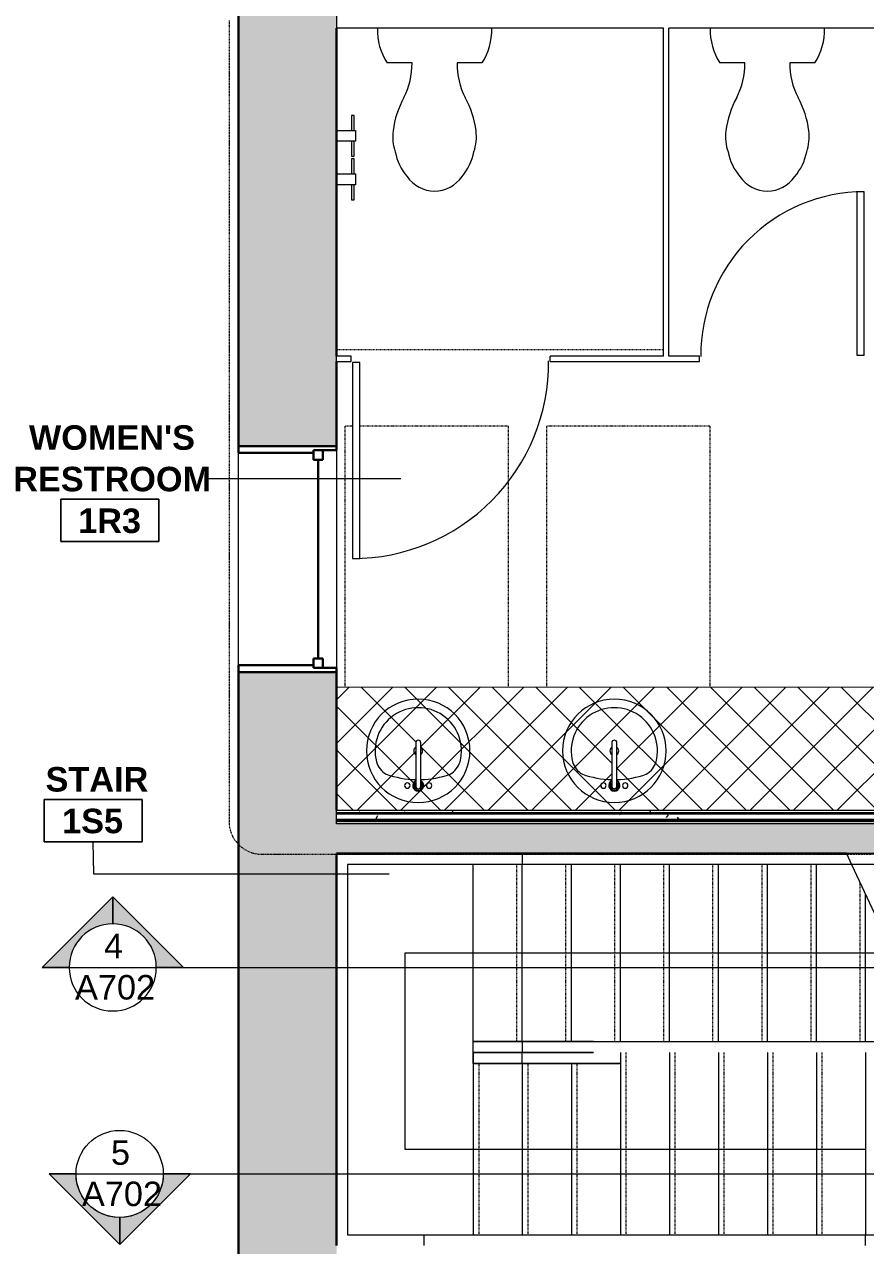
# Model space of a CAD drawing. Header units: inches. Extents: x -1287 to 1590, y -3558 to 989.
# Drawn here: x -1074.3 to -919.9, y -1109.3 to -885 of the extents above; entities that cross this region are included whole.
import ezdxf

# ---------------------------------------------------------------- set-up
doc = ezdxf.new("R2010")
doc.units = ezdxf.units.IN
doc.header["$MEASUREMENT"] = 0
for name, pattern in [('Dash 1_16_', [0.125, 0.0625, -0.0625]), ('Dash 1_8_', [0.25, 0.125, -0.125]), ('Dash Dot 3_16_', [0.3125, 0.1875, -0.0625, 0, -0.0625]), ('Overhead 1_16_', [0.101562, 0.0625, -0.039062])]:
    doc.linetypes.add(name, pattern=pattern)
for name, color, linetype, lineweight in [('A-ANNO-SYMB', 150, 'Continuous', 9), ('A-AREA-IDEN', 2, 'Continuous', 9), ('A-DETL', 90, 'Continuous', 9), ('A-DOOR', 31, 'Continuous', 18), ('A-FLOR-HRAL', 11, 'Continuous', 18), ('A-GLAZ', 151, 'Continuous', 18), ('A-WALL', 113, 'Continuous', 18), ('A-WALL-PATT', 111, 'Continuous', 18), ('G-ANNO-SYMB', 111, 'Continuous', 9), ('I-WALL', 2, 'Continuous', 18), ('P-SANR-FIXT', 6, 'Continuous', 9), ('Q-CASE', 31, 'Continuous', 9), ('S-STRS', 31, 'Continuous', 18), ('S-STRS-ANNO', 31, 'Continuous', 9), ('S-STRS-MBND', 31, 'Continuous', 18)]:
    doc.layers.add(name, color=color, linetype=linetype, lineweight=lineweight)
doc.styles.add('Swis721 Lt BT', font='swissl.ttf', dxfattribs={"height": 4.5})
doc.styles.add('Swis721 Lt BT_B', font='', dxfattribs={"height": 4.5})
doc.styles.get('Swis721 Lt BT_B').set_extended_font_data('Swis721 Lt BT', bold=True)
pattern_1 = [(0, (0, 0), (15.36, 3.84), [0.634, -10.886, 0.634, -10.886, -61.44]), (0, (0, 0), (15.36, 3.84), [-23.04, 0.634, -22.406, 0.634, -10.886, -26.88]), (0, (0, 0), (15.36, 3.84), [-57.6, 0.634, -7.046, 0.634, -18.566]), (120, (5.76, 1.92), (-11.005538, 11.38215), [0.634, -10.886, 0.634, -10.886, -61.44]), (120, (5.76, 1.92), (-11.005538, 11.38215), [-23.04, 0.634, -22.406, 0.634, -10.886, -26.88]), (120, (5.76, 1.92), (-11.005538, 11.38215), [-57.6, 0.634, -7.046, 0.634, -18.566]), (240, (7.68, 9.6), (-4.354462, -15.22215), [0.634, -10.886, 0.634, -10.886, -61.44]), (240, (7.68, 9.6), (-4.354462, -15.22215), [-23.04, 0.634, -22.406, 0.634, -10.886, -26.88]), (240, (7.68, 9.6), (-4.354462, -15.22215), [-57.6, 0.634, -7.046, 0.634, -18.566])]

# ---------------------------------------------------------------- blocks, each defined once
blk = doc.blocks.new('Double Hung - medium 5ft 3_51_2_-8222797-1st Floor Construction')
at = {"layer": 'A-GLAZ', "color": 8, "lineweight": 30}
for p, q in [((-19.5, 9), (-20.75, 9)), ((-19.5, 9), (-19.5, -4.75)), ((19.5, 9), (20.75, 9)), ((19.5, -4.75), (19.5, 9)), ((-20, -4.75), (-18.25, -4.75)), ((-20, -6.5), (-20, -4.75)), ((-20, -4.75), (-19.5, -4.75)), ((-20, -4.75), (-20, -9)), ((-20, -6.5), (-18.25, -6.5)), ((-18.25, -6.5), (-18.25, -4.75)), ((-18.25, -5.625), (18.25, -5.625)), ((18.25, -6.5), (18.25, -4.75)), ((20, -4.75), (18.25, -4.75)), ((20, -6.5), (18.25, -6.5)), ((19.5, -4.75), (20, -4.75)), ((20, -6.5), (20, -4.75)), ((20, -4.75), (20, -9)), ((-20.75, -9), (-20, -9)), ((20.75, -9), (20, -9))]:
    blk.add_line(p, q, dxfattribs=at)
blk = doc.blocks.new('Top Rail Type - Top Rail_Internal_-6953884-1st Floor Construction')
at = {"layer": 'A-FLOR-HRAL', "lineweight": 9}
for p, q in [((-982.95, -1037.3), (-982.95, -1039.3)), ((-847.95, -1037.3), (-847.95, -1039.3)), ((-991.95, -1039.3), (-1015.06, -1039.3)), ((-1015.06, -1039.3), (-1015.06, -1107.3)), ((-982.95, -1039.3), (-991.95, -1039.3)), ((-922.5, -1039.3), (-982.95, -1039.3)), ((-847.95, -1039.3), (-860.04, -1039.3)), ((-1015.06, -1107.3), (-1000.95, -1107.3)), ((-1000.95, -1109.3), (-1000.95, -1107.3)), ((-1000.95, -1107.3), (-991.95, -1107.3)), ((-991.95, -1107.3), (-919.95, -1107.3)), ((-919.95, -1109.3), (-919.95, -1107.3)), ((-919.95, -1107.3), (-910.95, -1107.3)), ((-910.95, -1107.3), (-910.95, -1109.3))]:
    blk.add_line(p, q, dxfattribs=at)
blk = doc.blocks.new('Top Rail Type - Top Rail_Internal_-V11-1st Floor Construction')
at = {"layer": 'A-FLOR-HRAL', "lineweight": 9}
for p, q in [((-847.95, -1039.3), (-847.95, -1037.3)), ((-1015.06, -1039.3), (-1015.06, -1107.3)), ((-982.95, -1039.3), (-1015.06, -1039.3)), ((-922.5, -1039.3), (-982.95, -1039.3)), ((-847.95, -1039.3), (-860.04, -1039.3)), ((-1015.06, -1107.3), (-1000.95, -1107.3)), ((-1000.95, -1107.3), (-919.95, -1107.3)), ((-919.95, -1107.3), (-910.95, -1107.3)), ((-910.95, -1107.3), (-910.95, -1109.3))]:
    blk.add_line(p, q, dxfattribs=at)
blk = doc.blocks.new('Top Rail Type - Top Rail_Internal_-6953902-1st Floor Construction')
at = {"layer": 'A-FLOR-HRAL', "lineweight": 9}
for p, q in [((-991.95, -1073.84), (-991.95, -1071.84)), ((-991.95, -1071.84), (-982.95, -1071.84)), ((-982.95, -1071.84), (-969.91, -1071.84)), ((-982.95, -1071.84), (-982.95, -1073.84)), ((-910.95, -1071.84), (-907.33, -1071.84)), ((-860.04, -1071.84), (-847.95, -1071.84)), ((-847.95, -1071.84), (-847.95, -1073.84)), ((-982.95, -1073.84), (-991.95, -1073.84)), ((-991.95, -1075.84), (-991.95, -1073.84)), ((-991.95, -1073.84), (-982.95, -1073.84)), ((-969.91, -1073.84), (-982.95, -1073.84)), ((-982.95, -1075.84), (-982.95, -1073.84)), ((-982.95, -1073.84), (-969.91, -1073.84)), ((-847.95, -1073.84), (-910.95, -1073.84)), ((-982.95, -1075.84), (-991.95, -1075.84)), ((-964.95, -1075.84), (-982.95, -1075.84))]:
    blk.add_line(p, q, dxfattribs=at)
blk = doc.blocks.new('Top Rail Type - Top Rail_Internal_-V12-1st Floor Construction')
at = {"layer": 'A-FLOR-HRAL', "lineweight": 9}
for p, q in [((-991.95, -1073.84), (-991.95, -1071.84)), ((-982.95, -1071.84), (-991.95, -1071.84)), ((-969.91, -1071.84), (-982.95, -1071.84)), ((-907.33, -1071.84), (-910.95, -1071.84)), ((-847.95, -1071.84), (-860.04, -1071.84)), ((-847.95, -1073.84), (-847.95, -1071.84)), ((-991.95, -1073.84), (-991.95, -1075.84)), ((-991.95, -1073.84), (-982.95, -1073.84)), ((-982.95, -1073.84), (-991.95, -1073.84)), ((-982.95, -1073.84), (-969.91, -1073.84)), ((-969.91, -1073.84), (-982.95, -1073.84)), ((-847.95, -1073.84), (-910.95, -1073.84)), ((-991.95, -1075.84), (-982.95, -1075.84)), ((-982.95, -1075.84), (-964.95, -1075.84))]:
    blk.add_line(p, q, dxfattribs=at)
blk = doc.blocks.new('Top Rail Type - Top Rail_Internal_-V13-1st Floor Construction')
at = {"layer": 'A-FLOR-HRAL', "lineweight": 9}
for p, q in [((-923.44, -1037.3), (-922.5, -1039.3)), ((-860.38, -1037.3), (-923.44, -1037.3)), ((-860.04, -1039.3), (-860.04, -1037.3)), ((-860.04, -1039.3), (-922.5, -1039.3))]:
    blk.add_line(p, q, dxfattribs=at)
blk = doc.blocks.new('ADA TOILET - Floor Mount 2-V15-1st Floor Construction')
at = {"layer": 'P-SANR-FIXT', "linetype": 'Dash 1_8_'}
blk.add_line((18, 60.94), (-42, 60.94), dxfattribs=at)
at = {"layer": 'P-SANR-FIXT'}
for p, q in [((-8.7, 8.31), (-4.13, 8.31)), ((4.13, 8.31), (8.7, 8.31))]:
    blk.add_line(p, q, dxfattribs=at)
for centre, radius, start, end in [((0.18, 25.42), 6.45, 91.5969, 144.1622), ((-0.18, 25.42), 6.45, 35.8378, 88.4031), ((2.68, 22.72), 10.08, 140.0681, 169.0843), ((-2.68, 22.72), 10.08, 10.9157, 39.9319), ((0.88, 21.86), 8.56, 161.1064, 187.2133), ((-0.88, 21.86), 8.56, 352.7867, 18.8936), ((9.41, 22.94), 17.16, 187.2133, 208.7603), ((-9.41, 22.94), 17.16, 331.2397, 352.7867), ((-17.85, 8.46), 13.72, 359.3911, 27.0003), ((17.85, 8.46), 13.72, 152.9997, 180.6089), ((0.69, 2.25), 11.19, 147.1473, 181.5667), ((-0.69, 2.25), 11.19, 358.4333, 32.8527)]:
    blk.add_arc(centre, radius, start, end, dxfattribs=at)
blk = doc.blocks.new('P-Toilet-Floor-3D - Floor Mount 2-V16-1st Floor Construction')
at = {"layer": 'P-SANR-FIXT'}
for p, q in [((-8.7, 8.31), (-4.13, 8.31)), ((4.13, 8.31), (8.7, 8.31))]:
    blk.add_line(p, q, dxfattribs=at)
for centre, radius, start, end in [((0.18, 25.42), 6.45, 91.5969, 144.1622), ((-0.18, 25.42), 6.45, 35.8378, 88.4031), ((2.68, 22.72), 10.08, 140.0681, 169.0843), ((-2.68, 22.72), 10.08, 10.9157, 39.9319), ((0.88, 21.86), 8.56, 161.1064, 187.2133), ((-0.88, 21.86), 8.56, 352.7867, 18.8936), ((9.41, 22.94), 17.16, 187.2133, 208.7603), ((-9.41, 22.94), 17.16, 331.2397, 352.7867), ((-17.85, 8.46), 13.72, 359.3911, 27.0003), ((17.85, 8.46), 13.72, 152.9997, 180.6089), ((0.69, 2.25), 11.19, 147.1473, 181.5667), ((-0.69, 2.25), 11.19, 358.4333, 32.8527)]:
    blk.add_arc(centre, radius, start, end, dxfattribs=at)
blk = doc.blocks.new('Single Glass_All Glass_Frameless - 3_-0_x8_-0_-8319656-1st Floor Construction')
at = {"layer": 'A-DOOR'}
for p, q in [((20.62, 36.78), (20.62, 0.78)), ((21.99, 36.78), (20.62, 36.78)), ((21.99, 0.78), (21.99, 36.78)), ((20.62, 0.78), (21.99, 0.78))]:
    blk.add_line(p, q, dxfattribs=at)
at = {"layer": 'A-DOOR', "lineweight": 9}
blk.add_arc((21.99, 0.78), 36, 90, 180.5, dxfattribs=at)
blk = doc.blocks.new('Single Glass_All Glass_Frameless - 2_-6_x8_-0_-8319781-1st Floor Construction')
at = {"layer": 'A-DOOR'}
for p, q in [((17.62, 30.78), (17.62, 0.78)), ((18.99, 30.78), (17.62, 30.78)), ((18.99, 0.78), (18.99, 30.78)), ((17.62, 0.78), (18.99, 0.78))]:
    blk.add_line(p, q, dxfattribs=at)
at = {"layer": 'A-DOOR', "lineweight": 9}
blk.add_arc((18.99, 0.78), 30, 90, 180.5, dxfattribs=at)
blk = doc.blocks.new('P1 - 19_ x 19_-7619676-1st Floor Construction')
at = {"layer": 'P-SANR-FIXT'}
for centre, radius, start, end in [((3.81, -3.35), 9.5, 90, 270), ((3.81, -3.35), 7.93, 345.3071, 194.6929), ((3.81, -3.35), 9.5, 270, 90), ((3.81, -3.35), 0.812, 126.5999, 180), ((3.81, -3.35), 0.813, 180, 233.4001), ((3.81, -3.35), 0.813, 0, 53.4001), ((3.81, -3.35), 0.812, 306.5999, 0), ((0.05, -4.11), 4.12, 197.8096, 239.2073), ((7.56, -4.11), 4.12, 300.7927, 342.1904), ((3.81, 9.17), 17.81, 250.7914, 268.4946), ((3.81, 9.17), 17.81, 271.5054, 289.2086), ((1.81, -9.73), 0.5, 0, 180), ((1.81, -9.73), 0.5, 180, 0), ((5.81, -9.73), 0.5, 0, 180), ((5.81, -9.73), 0.5, 180, 0)]:
    blk.add_arc(centre, radius, start, end, dxfattribs=at)
blk = doc.blocks.new('P-Toilet_Paper_Holder - 7 1_2_x3 1_2_x7 1_4_-2803415-1st Floor Construction')
at = {"layer": 'P-SANR-FIXT'}
for p, q in [((-872.76, -1235.19), (-873.26, -1235.19)), ((-873.26, -1235.19), (-873.26, -1237.94)), ((-872.76, -1237.94), (-872.76, -1235.19)), ((-873.51, -1239.94), (-873.51, -1237.94)), ((-873.51, -1237.94), (-870.01, -1237.94)), ((-870.01, -1239.94), (-873.51, -1239.94)), ((-873.26, -1239.94), (-873.26, -1242.69)), ((-872.76, -1242.69), (-872.76, -1239.94)), ((-873.26, -1242.69), (-872.76, -1242.69))]:
    blk.add_line(p, q, dxfattribs=at)
blk = doc.blocks.new('P-Faucet-Counter - Matte Black 2-8455236-1st Floor Construction')
at = {"layer": 'P-SANR-FIXT'}
for p, q in [((-0.47, 0.12), (-0.47, -7.88)), ((0.47, -7.88), (0.47, 0.12))]:
    blk.add_line(p, q, dxfattribs=at)
for centre, radius, start, end in [((0, 0), 1.02, 90, 242.4847), ((0, 0), 0.933, 90, 239.9469), ((0, 0), 0.875, 90, 237.5344), ((0, 0), 0.656, 90, 224.5084), ((0, 0.12), 0.467, 0, 180), ((0, 0), 1.02, 297.5153, 90), ((0, 0), 0.933, 300.0531, 90), ((0, 0), 0.875, 302.4656, 90), ((0, 0), 0.656, 315.4916, 90), ((0, -7.88), 0.467, 180, 360)]:
    blk.add_arc(centre, radius, start, end, dxfattribs=at)
blk = doc.blocks.new('Room Tag - Room Name and Number-3379422-1st Floor Construction')
at = {"layer": 'A-AREA-IDEN'}
for p, q in [((-0.1881, -0.1636), (-0.1881, -0.0018)), ((-0.1881, -0.0018), (0.1869, -0.0018)), ((0.1869, -0.0018), (-0.1881, -0.0018)), ((-0.1881, -0.0018), (-0.1881, -0.1636)), ((0.1869, -0.0018), (0.1869, -0.1636)), ((0.1869, -0.1636), (0.1869, -0.0018)), ((0.1869, -0.1636), (-0.1881, -0.1636)), ((-0.1881, -0.1636), (0.1869, -0.1636))]:
    blk.add_line(p, q, dxfattribs=at)
blk = doc.blocks.new('Section - Section Head - Filled-1367765-1st Floor Construction')
at = {"layer": 'G-ANNO-SYMB'}
h = blk.add_hatch(color=256, dxfattribs=at)
edge = h.paths.add_edge_path(flags=0)
edge.add_line((-0.5202, 0), (-0.25, 0.2702))
edge.add_line((-0.25, 0.2702), (-0.25, 0.1667))
edge.add_arc((-0.25, 0), 0.1667, 90, 180)
edge.add_line((-0.4167, 0), (-0.5202, 0))
h = blk.add_hatch(color=256, dxfattribs=at)
edge = h.paths.add_edge_path(flags=0)
edge.add_line((0.0202, 0), (-0.0833, 0))
edge.add_arc((-0.25, 0), 0.1667, 0, 90)
edge.add_line((-0.25, 0.1667), (-0.25, 0.2702))
edge.add_line((-0.25, 0.2702), (0.0202, 0))
for p, q in [((-0.25, 0.2702), (-0.5202, 0)), ((-0.25, 0.2702), (-0.5202, 0)), ((-0.25, 0.2702), (0.0202, 0)), ((-0.25, 0.1667), (-0.25, 0.2702)), ((0.0202, 0), (-0.25, 0.2702)), ((-0.25, 0.2702), (-0.25, 0.1667)), ((-0.5202, 0), (-0.4167, 0)), ((-0.0833, 0), (0.0202, 0)), ((-0.5202, 0), (-0.4167, 0)), ((-0.4167, 0), (-0.5202, 0)), ((0.0202, 0), (-0.0833, 0)), ((-0.0833, 0), (0.0202, 0))]:
    blk.add_line(p, q, dxfattribs=at)
for start, end in [(0, 180), (360, 180), (90, 180), (0, 90), (180, 360)]:
    blk.add_arc((-0.25, 0), 0.1667, start, end, dxfattribs=at)

msp = doc.modelspace()

# ---------------------------------------------------------------- hatches: boundary and pattern name
at = {"layer": 'A-WALL-PATT'}
h = msp.add_hatch(color=250, dxfattribs=at)
h.paths.add_polyline_path([(-1017.06, -1284.19), (-1017.06, -1208.44), (-1020.69, -1208.44), (-1020.69, -1196.94), (-1017.06, -1196.94), (-1017.06, -1161.23), (-1035.06, -1161.23), (-1035.06, -1284.19)], flags=0)
h.paths.add_polyline_path([(-1017.06, -1119.73), (-1017.06, -1003.94), (-1035.06, -1003.94), (-1035.06, -1119.73), (-1020.63, -1119.73)], flags=0)
h.paths.add_polyline_path([(-1035.06, -962.44), (-1017.06, -962.44), (-1017.06, -859.94), (-1035.06, -859.94), (-1035.06, -904.86)], flags=0)
h.paths.add_polyline_path([(-1017.06, -818.44), (-1017.06, -715.94), (-1035.06, -715.94), (-1035.06, -818.44)], flags=0)
h.paths.add_polyline_path([(-1035.06, -674.44), (-1017.06, -674.44), (-1017.06, -567.94), (-1035.06, -567.94), (-1035.06, -609.68)], flags=0)
h.paths.add_polyline_path([(-1035.06, -534.44), (-1017.06, -534.44), (-1017.06, -425.69), (-1035.06, -425.69), (-1035.06, -498.99)], flags=0)
h.paths.add_polyline_path([(-1020.63, -388.69), (-1017.06, -388.69), (-1017.06, -275.19), (-1035.06, -275.19), (-1035.06, -388.69)], flags=0)
h.paths.add_polyline_path([(-1035.06, -239.19), (-1017.06, -239.19), (-1017.06, -119.5), (-1035.06, -119.5), (-1035.06, -166.91)], flags=0)
h.paths.add_polyline_path([(-1035.06, -83.5), (-1017.06, -83.5), (-1017.06, 16.25), (-1035.06, 16.25), (-1035.06, -19.32)], flags=0)
at = {"layer": 'A-WALL-PATT', "lineweight": 9}
h = msp.add_hatch(dxfattribs=at)
h.set_pattern_fill('FP_4', color=256, style=0, pattern_type=2)
h.set_pattern_definition(pattern_1)
h.paths.add_polyline_path([(-815.04, -1029.8), (-815.04, -1029.3), (-1017.06, -1029.3), (-1017.06, -1029.8), (-833.2, -1029.8)], flags=0)
h = msp.add_hatch(dxfattribs=at)
h.set_pattern_fill('FP_4', color=256, style=0, pattern_type=2)
h.set_pattern_definition(pattern_1)
h.paths.add_polyline_path([(-833.2, -1031.05), (-815.04, -1031.05), (-815.04, -1030.05), (-1017.06, -1030.05), (-1017.06, -1031.05), (-940.3, -1031.05)], flags=0)
at = {"layer": 'A-WALL-PATT'}
h = msp.add_hatch(color=250, dxfattribs=at)
h.paths.add_polyline_path([(-772.04, -1037.3), (-772.04, -1031.3), (-775.04, -1031.3), (-775.04, -1037.3)], flags=0)
h.paths.add_polyline_path([(-833.2, -1037.3), (-815.04, -1037.3), (-815.04, -1031.3), (-1017.06, -1031.3), (-1017.06, -1037.3), (-860.4, -1037.3)], flags=0)
at = {"layer": 'A-WALL-PATT', "lineweight": 9}
h = msp.add_hatch(dxfattribs=at)
h.set_pattern_fill('FP_4', color=256, style=0, pattern_type=2)
h.set_pattern_definition(pattern_1)
h.paths.add_polyline_path([(-833.2, -1031.8), (-815.04, -1031.8), (-815.04, -1031.3), (-1017.06, -1031.3), (-1017.06, -1031.8), (-940.3, -1031.8)], flags=0)
at = {"layer": 'Q-CASE'}
h = msp.add_hatch(dxfattribs=at)
h.set_pattern_fill('FP_5', color=256, style=0, pattern_type=2)
h.set_pattern_definition([(45, (0, 0), (-4.006467, 4.006467), []), (135, (0, 0), (-4.006467, -4.006467), [])])
h.paths.add_polyline_path([(-940.3, -1029.3), (-911.26, -1029.3), (-911.27, -1006.7), (-1017.06, -1006.8), (-1017.06, -1029.3), (-953.69, -1029.3)], flags=0)
h.paths.add_polyline_path([(-1002.06, -1025.82), (-1002.39, -1025.76), (-1002.63, -1025.64), (-1002.82, -1025.46), (-1002.96, -1025.26), (-1003.05, -1025.04), (-1003.08, -1024.8), (-1003.04, -1024.54), (-1002.91, -1024.25), (-1002.72, -1024.04), (-1002.53, -1023.91), (-1002.51, -1016.8), (-1002.47, -1016.69), (-1002.39, -1016.59), (-1002.3, -1016.52), (-1002.18, -1016.47), (-1002.06, -1016.45), (-1001.94, -1016.47), (-1001.83, -1016.52), (-1001.73, -1016.59), (-1001.66, -1016.69), (-1001.61, -1016.8), (-1001.59, -1016.92), (-1001.59, -1023.91), (-1001.49, -1023.97), (-1001.3, -1024.14), (-1001.16, -1024.35), (-1001.08, -1024.54), (-1001.05, -1024.85), (-1001.08, -1025.07), (-1001.23, -1025.37), (-1001.4, -1025.57), (-1001.62, -1025.71), (-1001.84, -1025.79), (-1001.89, -1025.8)], flags=0)
h.paths.add_polyline_path([(-966.06, -1025.82), (-966.39, -1025.76), (-966.63, -1025.64), (-966.82, -1025.46), (-966.96, -1025.26), (-967.05, -1025.04), (-967.08, -1024.8), (-967.04, -1024.54), (-966.91, -1024.25), (-966.72, -1024.04), (-966.53, -1023.91), (-966.51, -1016.8), (-966.47, -1016.69), (-966.39, -1016.59), (-966.3, -1016.52), (-966.18, -1016.47), (-966.06, -1016.45), (-965.94, -1016.47), (-965.83, -1016.52), (-965.73, -1016.59), (-965.66, -1016.69), (-965.61, -1016.8), (-965.59, -1016.92), (-965.59, -1023.91), (-965.49, -1023.97), (-965.3, -1024.14), (-965.16, -1024.35), (-965.08, -1024.54), (-965.05, -1024.85), (-965.08, -1025.07), (-965.23, -1025.37), (-965.4, -1025.57), (-965.62, -1025.71), (-965.84, -1025.79), (-965.89, -1025.8)], flags=0)
h.paths.add_polyline_path([(-1002.06, -1025.74), (-1001.77, -1025.68), (-1001.53, -1025.56), (-1001.37, -1025.42), (-1001.24, -1025.24), (-1001.15, -1024.97), (-1001.14, -1024.73), (-1001.18, -1024.51), (-1001.3, -1024.27), (-1001.44, -1024.11), (-1001.59, -1024), (-1001.59, -1024.07), (-1001.4, -1024.24), (-1001.29, -1024.4), (-1001.21, -1024.63), (-1001.2, -1024.87), (-1001.24, -1025.08), (-1001.34, -1025.29), (-1001.5, -1025.46), (-1001.62, -1025.56), (-1001.89, -1025.66), (-1002.06, -1025.68), (-1002.32, -1025.63), (-1002.55, -1025.52), (-1002.72, -1025.37), (-1002.82, -1025.24), (-1002.91, -1024.97), (-1002.94, -1024.8), (-1002.9, -1024.56), (-1002.78, -1024.31), (-1002.63, -1024.14), (-1002.53, -1024.04), (-1002.53, -1024), (-1002.75, -1024.18), (-1002.88, -1024.37), (-1002.97, -1024.58), (-1002.99, -1024.8), (-1002.94, -1025.1), (-1002.82, -1025.33), (-1002.68, -1025.49), (-1002.47, -1025.64), (-1002.23, -1025.71), (-1002.18, -1025.72)], flags=0)
h.paths.add_polyline_path([(-966.06, -1025.74), (-965.77, -1025.68), (-965.53, -1025.56), (-965.37, -1025.42), (-965.24, -1025.24), (-965.15, -1024.97), (-965.14, -1024.73), (-965.18, -1024.51), (-965.3, -1024.27), (-965.44, -1024.11), (-965.59, -1024), (-965.59, -1024.07), (-965.4, -1024.24), (-965.29, -1024.4), (-965.21, -1024.63), (-965.2, -1024.87), (-965.24, -1025.08), (-965.34, -1025.29), (-965.5, -1025.46), (-965.62, -1025.56), (-965.89, -1025.66), (-966.06, -1025.68), (-966.32, -1025.63), (-966.55, -1025.52), (-966.72, -1025.37), (-966.82, -1025.24), (-966.91, -1024.97), (-966.94, -1024.8), (-966.9, -1024.56), (-966.78, -1024.31), (-966.63, -1024.14), (-966.53, -1024.04), (-966.53, -1024), (-966.75, -1024.18), (-966.88, -1024.37), (-966.97, -1024.58), (-966.99, -1024.8), (-966.94, -1025.1), (-966.82, -1025.33), (-966.68, -1025.49), (-966.47, -1025.64), (-966.23, -1025.71), (-966.18, -1025.72)], flags=0)
h.paths.add_polyline_path([(-966.06, -1025.46), (-965.84, -1025.41), (-965.67, -1025.32), (-965.56, -1025.21), (-965.49, -1025.13), (-965.42, -1024.9), (-965.41, -1024.74), (-965.45, -1024.58), (-965.49, -1024.47), (-965.59, -1024.37), (-965.61, -1025.04), (-965.66, -1025.15), (-965.73, -1025.25), (-965.89, -1025.35), (-965.94, -1025.37), (-966.06, -1025.39), (-966.23, -1025.35), (-966.3, -1025.32), (-966.39, -1025.25), (-966.47, -1025.15), (-966.51, -1025.04), (-966.53, -1024.92), (-966.55, -1024.37), (-966.63, -1024.47), (-966.7, -1024.63), (-966.72, -1024.8), (-966.67, -1025.04), (-966.63, -1025.13), (-966.47, -1025.31), (-966.39, -1025.37), (-966.18, -1025.44)], flags=0)
h.paths.add_polyline_path([(-1002.06, -1025.46), (-1001.84, -1025.41), (-1001.67, -1025.32), (-1001.56, -1025.21), (-1001.49, -1025.13), (-1001.42, -1024.9), (-1001.41, -1024.74), (-1001.45, -1024.58), (-1001.49, -1024.47), (-1001.59, -1024.37), (-1001.61, -1025.04), (-1001.66, -1025.15), (-1001.73, -1025.25), (-1001.89, -1025.35), (-1001.94, -1025.37), (-1002.06, -1025.39), (-1002.23, -1025.35), (-1002.3, -1025.32), (-1002.39, -1025.25), (-1002.47, -1025.15), (-1002.51, -1025.04), (-1002.53, -1024.92), (-1002.55, -1024.37), (-1002.63, -1024.47), (-1002.7, -1024.63), (-1002.72, -1024.8), (-1002.67, -1025.04), (-1002.63, -1025.13), (-1002.47, -1025.31), (-1002.39, -1025.37), (-1002.18, -1025.44)], flags=0)

# ---------------------------------------------------------------- linework, layer by layer
at = {"layer": 'A-ANNO-SYMB', "linetype": 'Dash Dot 3_16_'}
for p, q in [((-1036.79, -884.27), (-1036.79, -1031.41)), ((-1030.79, -1037.41), (-759.1, -1037.41))]:
    msp.add_line(p, q, dxfattribs=at)
msp.add_arc((-1030.79, -1031.41), 6, 180, 270, dxfattribs=at)
at = {"layer": 'A-AREA-IDEN'}
for p, q in [((-1005.25, -968.47), (-1040.89, -968.47)), ((-1061.61, -1041.05), (-1061.75, -1035.11)), ((-1007.4, -1041.05), (-1061.61, -1041.05))]:
    msp.add_line(p, q, dxfattribs=at)
at = {"layer": 'A-DETL', "linetype": 'Dash 1_16_'}
for p, q in [((-1014.12, -958.78), (-1015.53, -958.78)), ((-1015.53, -958.78), (-1015.53, -1006.78)), ((-985.53, -958.78), (-1012.75, -958.78)), ((-985.53, -958.78), (-985.53, -1006.77)), ((-948.53, -958.78), (-978.53, -958.78)), ((-978.53, -958.78), (-978.53, -1006.77)), ((-948.53, -958.78), (-948.53, -1006.74))]:
    msp.add_line(p, q, dxfattribs=at)
at = {"layer": 'A-WALL', "color": 8, "lineweight": 30}
for p, q in [((-1035.06, -859.94), (-1035.06, -962.44)), ((-1017.06, -885.68), (-1017.06, -945.9)), ((-1017.06, -946.9), (-1017.06, -962.44)), ((-1035.06, -962.44), (-1017.06, -962.44)), ((-1035.06, -1003.94), (-1035.06, -1119.73)), ((-1035.06, -1003.94), (-1017.06, -1003.94)), ((-1017.06, -1003.94), (-1017.06, -1029.3)), ((-1017.06, -1031.3), (-911.26, -1031.3)), ((-1017.06, -1037.3), (-923.44, -1037.3)), ((-1017.06, -1037.3), (-1017.06, -1109.3))]:
    msp.add_line(p, q, dxfattribs=at)
at = {"layer": 'A-WALL'}
for p, q in [((-1017.06, -879.68), (-1017.06, -885.68)), ((-957.06, -885.68), (-1017.06, -885.68)), ((-778.04, -885.68), (-956.06, -885.68)), ((-1017.06, -946.9), (-1017.06, -945.9)), ((-1017.06, -1031.8), (-1017.06, -1029.3)), ((-815.04, -1029.8), (-1017.06, -1029.8)), ((-815.04, -1030.05), (-1017.06, -1030.05)), ((-815.04, -1031.05), (-1017.06, -1031.05))]:
    msp.add_line(p, q, dxfattribs=at)
at = {"layer": 'A-WALL', "lineweight": 9}
for p, q in [((-1035.06, -1003.94), (-1035.06, -962.44)), ((-1017.06, -962.44), (-1017.06, -1003.94))]:
    msp.add_line(p, q, dxfattribs=at)
at = {"layer": 'G-ANNO-SYMB'}
for p, q in [((-1066.14, -1058.2), (-1050.14, -1058.2)), ((-1046.14, -1058.2), (-838.12, -1058.2)), ((-1064.86, -1096.15), (-1048.86, -1096.15)), ((-1044.86, -1096.15), (-898.99, -1096.15))]:
    msp.add_line(p, q, dxfattribs=at)
at = {"layer": 'I-WALL'}
for p, q in [((-957.06, -945.9), (-957.06, -885.68)), ((-956.06, -945.9), (-956.06, -885.68)), ((-1014.37, -945.9), (-1017.06, -945.9)), ((-1014.37, -946.9), (-1014.37, -945.9)), ((-957.06, -945.9), (-977.87, -945.9)), ((-977.87, -946.9), (-977.87, -945.9)), ((-950.44, -945.9), (-956.06, -945.9)), ((-950.44, -946.9), (-950.44, -945.9)), ((-1017.06, -946.9), (-1014.37, -946.9)), ((-977.87, -946.9), (-950.44, -946.9)), ((-1017.06, -1029.3), (-815.04, -1029.3)), ((-815.04, -1031.8), (-1017.06, -1031.8))]:
    msp.add_line(p, q, dxfattribs=at)
at = {"layer": 'Q-CASE'}
msp.add_line((-911.27, -1006.7), (-1017.06, -1006.8), dxfattribs=at)
at = {"layer": 'S-STRS', "lineweight": 9}
for p, q in [((-991.95, -1071.84), (-991.95, -1039.3)), ((-982.95, -1071.84), (-982.95, -1039.3)), ((-973.95, -1071.84), (-973.95, -1039.3)), ((-964.95, -1071.84), (-964.95, -1039.3)), ((-955.95, -1071.84), (-955.95, -1039.3)), ((-946.95, -1071.84), (-946.95, -1039.3)), ((-937.95, -1071.84), (-937.95, -1039.3)), ((-928.95, -1071.84), (-928.95, -1039.3)), ((-919.95, -1071.84), (-919.95, -1044.77)), ((-969.91, -1071.84), (-910.95, -1071.84)), ((-964.95, -1073.84), (-964.95, -1107.3)), ((-955.95, -1073.84), (-955.95, -1107.3)), ((-946.95, -1073.84), (-946.95, -1107.3)), ((-937.95, -1073.84), (-937.95, -1107.3)), ((-928.95, -1073.84), (-928.95, -1107.3)), ((-919.95, -1073.84), (-919.95, -1107.3)), ((-991.95, -1075.84), (-991.95, -1107.3)), ((-982.95, -1075.84), (-982.95, -1107.3)), ((-973.95, -1075.84), (-973.95, -1107.3))]:
    msp.add_line(p, q, dxfattribs=at)
at = {"layer": 'S-STRS', "linetype": 'Overhead 1_16_', "lineweight": 9}
for p, q in [((-983.95, -1071.84), (-983.95, -1039.3)), ((-974.95, -1071.84), (-974.95, -1039.3)), ((-965.95, -1071.84), (-965.95, -1039.3)), ((-956.95, -1071.84), (-956.95, -1039.3)), ((-947.95, -1071.84), (-947.95, -1039.3)), ((-938.95, -1071.84), (-938.95, -1039.3)), ((-929.95, -1071.84), (-929.95, -1039.3)), ((-920.95, -1071.84), (-920.95, -1042.62)), ((-963.95, -1073.84), (-963.95, -1107.3)), ((-954.95, -1073.84), (-954.95, -1107.3)), ((-945.95, -1073.84), (-945.95, -1107.3)), ((-936.95, -1073.84), (-936.95, -1107.3)), ((-927.95, -1073.84), (-927.95, -1107.3)), ((-990.95, -1075.84), (-990.95, -1107.3)), ((-981.95, -1075.84), (-981.95, -1107.3)), ((-972.95, -1075.84), (-972.95, -1107.3))]:
    msp.add_line(p, q, dxfattribs=at)
at = {"layer": 'S-STRS-ANNO'}
for p, q in [((-1004.51, -1055.57), (-1004.51, -1091.57)), ((-991.95, -1055.57), (-1004.51, -1055.57)), ((-982.95, -1055.57), (-991.95, -1055.57)), ((-973.95, -1055.57), (-982.95, -1055.57)), ((-964.95, -1055.57), (-973.95, -1055.57)), ((-955.95, -1055.57), (-964.95, -1055.57)), ((-946.95, -1055.57), (-955.95, -1055.57)), ((-937.95, -1055.57), (-946.95, -1055.57)), ((-928.95, -1055.57), (-937.95, -1055.57)), ((-919.95, -1055.57), (-928.95, -1055.57)), ((-915.62, -1055.57), (-919.95, -1055.57)), ((-1004.51, -1091.57), (-991.95, -1091.57)), ((-991.95, -1091.57), (-982.95, -1091.57)), ((-982.95, -1091.57), (-973.95, -1091.57)), ((-973.95, -1091.57), (-964.95, -1091.57)), ((-964.95, -1091.57), (-955.95, -1091.57)), ((-955.95, -1091.57), (-946.95, -1091.57)), ((-946.95, -1091.57), (-937.95, -1091.57)), ((-937.95, -1091.57), (-928.95, -1091.57)), ((-928.95, -1091.57), (-919.95, -1091.57))]:
    msp.add_line(p, q, dxfattribs=at)
at = {"layer": 'S-STRS-MBND', "lineweight": 9}
msp.add_line((-922.5, -1039.3), (-915.99, -1053.26), dxfattribs=at)

# ---------------------------------------------------------------- block references
at = {"layer": 'A-AREA-IDEN', "xscale": 47.99999999999997, "yscale": 47.99999999999997, "zscale": 47.99999999999997}
for p in [(-1058.65, -972.1), (-1061.72, -1027.25)]:
    msp.add_blockref('Room Tag - Room Name and Number-3379422-1st Floor Construction', p, dxfattribs=at)
at = {"layer": 'A-DOOR'}
msp.add_blockref('Single Glass_All Glass_Frameless - 2_-6_x8_-0_-8319781-1st Floor Construction', (-939.18, -946.49), dxfattribs=at)
at = {"layer": 'A-DOOR', "rotation": 180}
msp.add_blockref('Single Glass_All Glass_Frameless - 3_-0_x8_-0_-8319656-1st Floor Construction', (-992.13, -946.31), dxfattribs=at)
at = {"layer": 'A-FLOR-HRAL', "lineweight": 9}
for name in ['Top Rail Type - Top Rail_Internal_-6953884-1st Floor Construction', 'Top Rail Type - Top Rail_Internal_-V11-1st Floor Construction', 'Top Rail Type - Top Rail_Internal_-V13-1st Floor Construction', 'Top Rail Type - Top Rail_Internal_-6953902-1st Floor Construction', 'Top Rail Type - Top Rail_Internal_-V12-1st Floor Construction']:
    msp.add_blockref(name, (0, 0), dxfattribs=at)
at = {"layer": 'A-GLAZ', "rotation": 89.99999999999991}
msp.add_blockref('Double Hung - medium 5ft 3_51_2_-8222797-1st Floor Construction', (-1026.06, -983.19), dxfattribs=at)
at = {"layer": 'G-ANNO-SYMB', "xscale": 47.99999999999997, "yscale": 47.99999999999997, "zscale": 47.99999999999997}
msp.add_blockref('Section - Section Head - Filled-1367765-1st Floor Construction', (-1046.14, -1058.2), dxfattribs=at)
at = {"layer": 'G-ANNO-SYMB', "extrusion": (0, 0, -1), "xscale": 47.99999999999997, "yscale": 47.99999999999997, "zscale": 47.99999999999997, "rotation": 180}
msp.add_blockref('Section - Section Head - Filled-1367765-1st Floor Construction', (1044.86, -1096.15), dxfattribs=at)
at = {"layer": 'P-SANR-FIXT', "rotation": 180}
for name, p in [('ADA TOILET - Floor Mount 2-V15-1st Floor Construction', (-999.06, -883.74)), ('P-Toilet-Floor-3D - Floor Mount 2-V16-1st Floor Construction', (-937.97, -883.74)), ('P-Toilet_Paper_Holder - 7 1_2_x3 1_2_x7 1_4_-2803415-1st Floor Construction', (-1887.07, -2144.38)), ('P-Toilet_Paper_Holder - 7 1_2_x3 1_2_x7 1_4_-2803415-1st Floor Construction', (-1887.07, -2152.38)), ('P-Faucet-Counter - Matte Black 2-8455236-1st Floor Construction', (-1002.06, -1024.8)), ('P-Faucet-Counter - Matte Black 2-8455236-1st Floor Construction', (-966.06, -1024.8))]:
    msp.add_blockref(name, p, dxfattribs=at)
at = {"layer": 'P-SANR-FIXT'}
for p in [(-1005.87, -1015.07), (-969.87, -1015.07)]:
    msp.add_blockref('P1 - 19_ x 19_-7619676-1st Floor Construction', p, dxfattribs=at)

# ---------------------------------------------------------------- texts
at = {"layer": 'A-AREA-IDEN', "char_height": 4.5, "attachment_point": 1, "style": 'Swis721 Lt BT_B'}
for s, insert, width in [("WOMEN'S", (-1073.52, -958.61), 35.9055), ('RESTROOM', (-1076.4, -966.24), 42.8745), ('1R3', (-1064.48, -973.9), 13.635), ('STAIR', (-1070.47, -1021.4), 21.0585), ('1S5', (-1067.43, -1029.05), 13.332)]:
    msp.add_mtext(s, dxfattribs=dict(at, insert=insert, width=width))
at = {"layer": 'G-ANNO-SYMB', "char_height": 4.5, "attachment_point": 1, "style": 'Swis721 Lt BT'}
for s, insert, width in [('4', (-1059.73, -1052.01), 4.0905), ('A702', (-1065.05, -1059.6), 16.968), ('5', (-1058.46, -1089.96), 4.0905), ('A702', (-1063.78, -1097.55), 16.968)]:
    msp.add_mtext(s, dxfattribs=dict(at, insert=insert, width=width))

doc.saveas('drawing.dxf')
